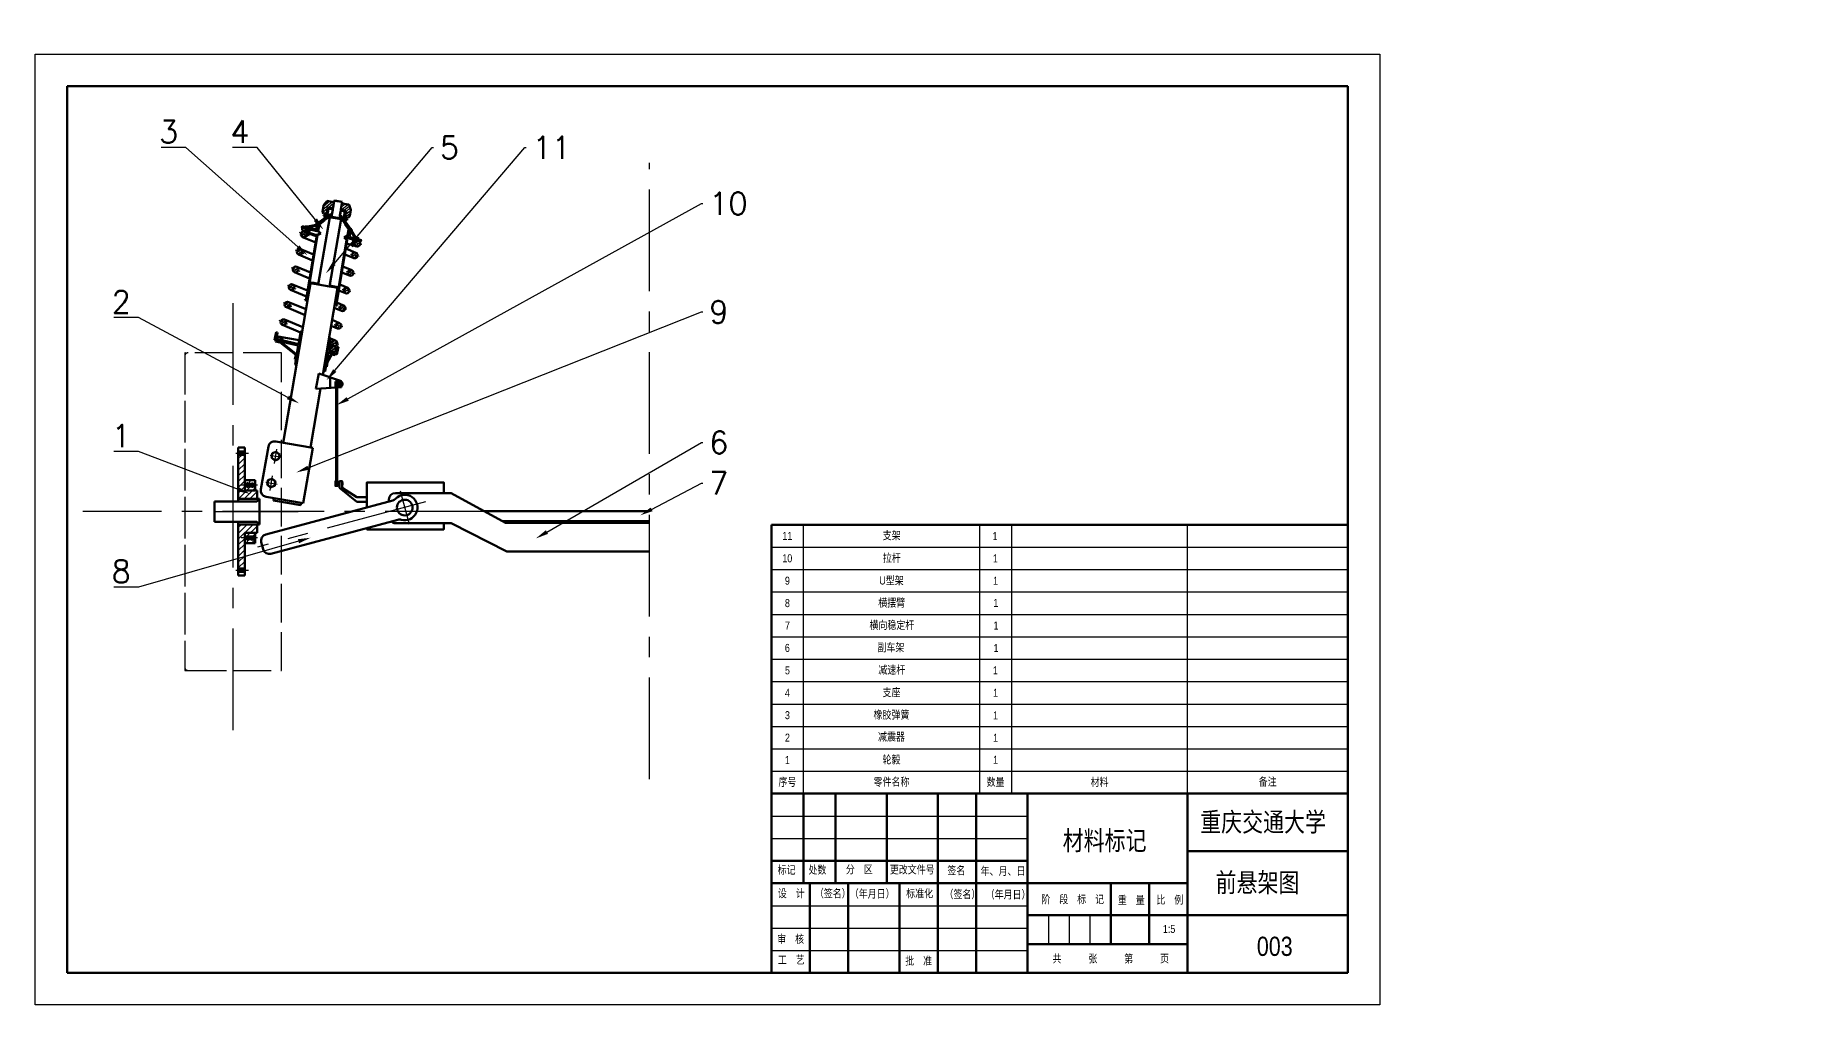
# Model space of a CAD drawing. Header units: millimetres. Extents: x 0 to 2189, y 0 to 4760.
# Drawn here: x 0 to 547, y 0 to 303 of the extents above; entities that cross this region are included whole.
import ezdxf
from ezdxf import colors
from ezdxf.entities.mleader import LeaderData, LeaderLine
from ezdxf.math import Vec2, Vec3

# ---------------------------------------------------------------- set-up
doc = ezdxf.new("R2010")
doc.units = ezdxf.units.MM
doc.linetypes.add('ACAD_ISO02W100', pattern=[15, 12, -3])
doc.linetypes.add('CENTER', pattern=[50.8, 31.75, -6.35, 6.35, -6.35])
for name, color, linetype, lineweight in [('中心线层', 1, 'CENTER', 25), ('剖面线层', 2, 'Continuous', 25), ('总内框线', 7, 'Continuous', 50), ('标注层', 3, 'Continuous', 25), ('粗实线层', 250, 'Continuous', 50), ('虚线层', 4, 'ACAD_ISO02W100', 25)]:
    doc.layers.add(name, color=color, linetype=linetype, lineweight=lineweight)
doc.styles.get("Standard").update_dxf_attribs({"font": 'txt', "bigfont": 'gbcbig.shx'})
doc.styles.add('工程字', font='Arial.ttf', dxfattribs={"width": 0.8})
doc.styles.add('陈杰（2）', font='Arial.ttf', dxfattribs={"width": 0.8})
pattern_1 = [(40, (190.6109, 2079.509), (-0.40817013, 0.48643822), [])]

msp = doc.modelspace()

# ---------------------------------------------------------------- hatches: boundary and pattern name
at = {"layer": '剖面线层'}
h = msp.add_hatch(dxfattribs=at)
h.set_pattern_fill('ANSI31', color=256, scale=0.4)
h.set_pattern_definition([(45, (-7.9809, 3978.6554), (-0.8980256, 0.8980256), [])])
h.paths.add_polyline_path([(69.35, 160.69), (65.49, 160.69), (65.49, 171.85), (63.49, 171.85), (63.49, 158.09), (69.35, 158.09)])
h.paths.add_polyline_path([(68.73, 161.9), (68.13, 161.9, -0.309941), (67.57, 161.9), (66.65, 161.9, -0.309941), (66.08, 161.9), (65.49, 161.9), (65.49, 160.69), (68.73, 160.69)], flags=17)
h.paths.add_polyline_path([(68.73, 163.94), (65.49, 163.94), (65.49, 162.73), (66.08, 162.73, -0.309941), (66.65, 162.73), (67.57, 162.73, -0.309941), (68.13, 162.73), (68.73, 162.73)], flags=17)
h.paths.add_polyline_path([(69.35, 150.1), (63.49, 150.1), (63.49, 136.33), (65.49, 136.33), (65.49, 147.5), (69.35, 147.5)])
h.paths.add_polyline_path([(68.73, 147.5), (65.49, 147.5), (65.49, 146.29), (66.08, 146.29, -0.309941), (66.65, 146.29), (67.57, 146.29, -0.309941), (68.13, 146.29), (68.73, 146.29)], flags=17)
h.paths.add_polyline_path([(68.73, 145.46), (68.13, 145.46, -0.309941), (67.57, 145.46), (66.65, 145.46, -0.309941), (66.08, 145.46), (65.49, 145.46), (65.49, 144.25), (68.73, 144.25)], flags=17)
h.paths.add_polyline_path([(2184.92, 4757.2), (2188.76, 4757.2), (2188.76, 4759.57), (2184.92, 4759.57)], flags=9)
h = msp.add_hatch(dxfattribs=at)
h.set_pattern_fill('ANSI31', color=256, scale=0.2, angle=-5)
h.set_pattern_definition(pattern_1)
h.paths.add_polyline_path([(88.62, 243.84), (91.49, 245.89), (92.31, 246.46), (92.65, 246.41), (92.74, 246.9), (92.19, 246.99), (88.16, 244.13), (88.08, 243.63), (87.85, 242.32), (87.74, 242.25), (84.45, 243), (84.34, 242.52), (85.32, 242.29), (84.89, 240.44), (84.96, 240.32), (85.35, 240.23), (85.8, 242.18), (88.23, 241.62), (88.28, 241.87)])
h.paths.add_polyline_path([(95.74, 246.39), (95.3, 246.47), (95.2, 246.48), (95.12, 245.99), (95.46, 245.93), (96.04, 245.12), (98.08, 242.24), (97.75, 240.27), (97.61, 239.45), (100.91, 238.69), (101.02, 239.16), (98.28, 239.81), (98.2, 239.93), (98.61, 242.36)])
h = msp.add_hatch(dxfattribs=at)
h.set_pattern_fill('ANSI31', color=256, scale=0.2, angle=-5)
h.set_pattern_definition(pattern_1)
h.paths.add_polyline_path([(101.09, 239.46), (100.12, 239.69), (98.82, 241.81), (98.91, 242.31), (98.61, 242.36), (98.53, 241.86), (100.05, 239.39), (101.02, 239.16)])
h.paths.add_polyline_path([(87.73, 243.39), (88.04, 243.45), (88.16, 244.13), (87.86, 244.18), (87.78, 243.68), (85.18, 243.14), (85.18, 243.13), (84.52, 243.28), (84.45, 243), (85.13, 242.85)])
h.paths.add_polyline_path([(92.96, 248.81), (91.51, 249.06), (91.39, 248.98), (91, 246.65), (90.88, 246.56), (90.58, 246.61), (90.27, 246.67), (90.16, 246.59), (90.12, 246.39), (91.11, 246.22), (91.27, 246.34), (91.68, 248.73), (92.69, 248.56), (92.79, 248.41), (92.99, 248.38), (93, 248.45), (93.01, 248.5), (93.04, 248.7)])
h.paths.add_polyline_path([(97.15, 247.98), (97.07, 248.1), (96.88, 248.15), (95.62, 248.36), (95.51, 248.28), (95.46, 248.03), (95.45, 247.96), (95.5, 247.95), (95.65, 247.93), (95.76, 248.01), (95.77, 248.03), (96.8, 247.86), (96.4, 245.47), (96.51, 245.31), (97.5, 245.14), (97.53, 245.34), (97.45, 245.45), (96.84, 245.56), (96.76, 245.67)])
h = msp.add_hatch(dxfattribs=at)
h.set_pattern_fill('ANSI31', color=256, scale=0.2, angle=-5)
h.set_pattern_definition(pattern_1)
h.paths.add_polyline_path([(93.37, 250.67), (93.29, 250.79), (91.19, 251.14), (91.11, 251.11), (90.13, 249.78), (90.09, 249.69), (89.77, 247.77), (90.08, 247.21), (90.37, 247.16), (90.45, 247.04), (90.42, 246.84), (90.58, 246.61), (90.88, 246.56), (91, 246.65), (91.39, 248.98), (91.51, 249.06), (92.96, 248.81), (93.07, 248.9)])
h.paths.add_polyline_path([(98.12, 249.92), (98.06, 249.98), (95.95, 250.34), (95.84, 250.25), (95.54, 248.48), (95.62, 248.36), (96.88, 248.15), (97.07, 248.1), (97.15, 247.98), (96.76, 245.67), (96.84, 245.56), (97.14, 245.51), (97.37, 245.67), (97.4, 245.87), (97.52, 245.95), (97.81, 245.9), (98.29, 246.33), (98.62, 248.25), (98.61, 248.34)])
h = msp.add_hatch(dxfattribs=at)
h.set_pattern_fill('ANSI31', color=256, scale=0.2, angle=-5)
h.set_pattern_definition(pattern_1)
h.paths.add_polyline_path([(77.79, 214.12), (77.58, 213.24), (78.42, 212.9, 0.076114), (78.48, 213.16, 0.373885)])
h.paths.add_polyline_path([(77.58, 213.24), (76.75, 213.59, 0.076114), (76.69, 213.32, 0.373885), (77.38, 212.37)])
h.paths.add_polyline_path([(78.42, 212.9), (77.58, 213.24), (77.38, 212.37, 0.366886)])
h.paths.add_polyline_path([(77.79, 214.12, 0.366886), (76.75, 213.59), (77.58, 213.24)])
h.paths.add_polyline_path([(79.05, 219.61), (78.85, 218.73), (79.68, 218.39, 0.076114), (79.75, 218.65, 0.373885)])
h.paths.add_polyline_path([(79.05, 219.61, 0.366886), (78.02, 219.08), (78.85, 218.73)])
h.paths.add_polyline_path([(79.68, 218.39), (78.85, 218.73), (78.65, 217.86, 0.366886)])
h.paths.add_polyline_path([(78.85, 218.73), (78.02, 219.08, 0.076114), (77.95, 218.81, 0.373885), (78.65, 217.86)])
h.paths.add_polyline_path([(80.32, 225.1, 0.366886), (79.29, 224.57), (80.12, 224.22)])
h.paths.add_polyline_path([(80.32, 225.1), (80.12, 224.22), (80.95, 223.88, 0.076114), (81.02, 224.15, 0.373885)])
h.paths.add_polyline_path([(80.12, 224.22), (79.29, 224.57, 0.076114), (79.22, 224.3, 0.373885), (79.92, 223.35)])
h.paths.add_polyline_path([(80.95, 223.88), (80.12, 224.22), (79.92, 223.35, 0.366886)])
h.paths.add_polyline_path([(81.39, 229.71), (80.55, 230.06, 0.076114), (80.49, 229.79, 0.373885), (81.18, 228.84)])
h.paths.add_polyline_path([(82.22, 229.37), (81.39, 229.71), (81.18, 228.84, 0.366886)])
h.paths.add_polyline_path([(81.59, 230.59), (81.39, 229.71), (82.22, 229.37, 0.076114), (82.28, 229.64, 0.373885)])
h.paths.add_polyline_path([(81.59, 230.59, 0.366886), (80.55, 230.06), (81.39, 229.71)])
h.paths.add_polyline_path([(76.53, 208.69, 0.404152), (75.46, 208.05), (76.33, 207.82)])
h.paths.add_polyline_path([(76.53, 208.69), (76.33, 207.82), (77.21, 207.61, 0.414214)])
h.paths.add_polyline_path([(97.52, 224.02, 0.414214), (96.44, 223.35), (97.32, 223.14)])
h.paths.add_polyline_path([(97.52, 224.02), (97.32, 223.14), (98.19, 222.94, 0.034921), (98.21, 223.07, 0.373885)])
h.paths.add_polyline_path([(97.32, 223.14), (96.44, 223.35, 0.034921), (96.42, 223.22, 0.373885), (97.11, 222.27)])
h.paths.add_polyline_path([(98.19, 222.94), (97.32, 223.14), (97.11, 222.27, 0.414214)])
h.paths.add_polyline_path([(96.25, 218.53, 0.414214), (95.17, 217.86), (96.05, 217.65)])
h.paths.add_polyline_path([(96.25, 218.53), (96.05, 217.65), (96.93, 217.45, 0.034921), (96.95, 217.58, 0.373885)])
h.paths.add_polyline_path([(96.05, 217.65), (95.17, 217.86, 0.034921), (95.15, 217.73, 0.373885), (95.85, 216.78)])
h.paths.add_polyline_path([(96.93, 217.45), (96.05, 217.65), (95.85, 216.78, 0.414214)])
h.paths.add_polyline_path([(94.98, 213.04, 0.414214), (93.9, 212.37), (94.78, 212.16)])
h.paths.add_polyline_path([(94.98, 213.04), (94.78, 212.16), (95.66, 211.96, 0.034921), (95.68, 212.09, 0.373885)])
h.paths.add_polyline_path([(94.78, 212.16), (93.9, 212.37, 0.034921), (93.88, 212.24, 0.373885), (94.58, 211.29)])
h.paths.add_polyline_path([(95.66, 211.96), (94.78, 212.16), (94.58, 211.29, 0.414214)])
h.paths.add_polyline_path([(93.3, 205.75, 0.414214), (92.22, 205.07), (93.1, 204.87)])
h.paths.add_polyline_path([(93.3, 205.75), (93.1, 204.87), (93.97, 204.67, 0.034921), (93.99, 204.79, 0.373885)])
h.paths.add_polyline_path([(93.1, 204.87), (92.22, 205.07, 0.034921), (92.2, 204.95, 0.373885), (92.9, 203.99)])
h.paths.add_polyline_path([(93.97, 204.67), (93.1, 204.87), (92.9, 203.99, 0.414214)])
h.paths.add_polyline_path([(93.72, 207.55, 0.414214), (92.64, 206.88), (93.51, 206.67)])
h.paths.add_polyline_path([(93.51, 206.67), (92.64, 206.88, 0.034921), (92.62, 206.75, 0.373885), (93.31, 205.8)])
h.paths.add_polyline_path([(94.39, 206.47), (93.51, 206.67), (93.31, 205.8, 0.414214)])
h.paths.add_polyline_path([(93.72, 207.55), (93.51, 206.67), (94.39, 206.47, 0.034921), (94.41, 206.59, 0.373885)])
edge = h.paths.add_edge_path()
edge.add_arc((98.58, 228.64), 0.9, -5, 355)
edge = h.paths.add_edge_path()
edge.add_arc((99.85, 234.13), 0.9, -5, 355)
edge = h.paths.add_edge_path()
edge.add_arc((82.65, 235.2), 0.9, -5, 355)
edge = h.paths.add_edge_path()
edge.add_arc((100.7, 237.8), 0.9, -5, 355)
edge = h.paths.add_edge_path()
edge.add_arc((83.92, 240.7), 0.9, -5, 355)
edge = h.paths.add_edge_path()
edge.add_arc((84.33, 242.46), 0.9, 163.5595, 350.4405)
h = msp.add_hatch(dxfattribs=at)
h.set_pattern_fill('ANSI31', color=256, scale=0.2, angle=-5)
h.set_pattern_definition(pattern_1)
edge = h.paths.add_edge_path()
edge.add_arc((84.33, 242.46), 0.9, 163.5595, 350.4405)
edge.add_line((83.37, 242.74), (85.32, 242.29))
h = msp.add_hatch(dxfattribs=at)
h.set_pattern_fill('ANSI31', color=256, scale=0.2, angle=-5)
h.set_pattern_definition(pattern_1)
h.paths.add_polyline_path([(88.82, 243.82), (90.45, 244.98), (90.37, 245.09), (88.62, 243.84), (88.28, 241.87), (89.04, 240.96), (88.06, 240.53), (87.6, 237.85), (87.31, 236.12), (86.68, 232.37), (86.38, 230.61), (85.7, 226.61), (85.41, 224.87), (85.09, 223), (84.8, 221.29), (84.65, 220.41), (84.54, 220.32), (84.34, 220.36), (84.31, 220.16), (84.6, 220.11), (84.84, 220.27), (85.01, 221.31), (85.08, 221.71), (85.62, 224.9), (85.63, 224.95), (85.91, 226.64), (86.59, 230.64), (86.88, 232.39), (87.52, 236.13), (87.81, 237.86), (88.25, 240.48), (89.23, 240.94), (88.48, 241.84)])
h.paths.add_polyline_path([(98.08, 242.24), (96.84, 243.99), (96.73, 243.91), (97.89, 242.28), (97.55, 240.3), (96.55, 239.7), (97.32, 238.95), (96.88, 236.33), (96.39, 233.45), (96.09, 231.67), (95.42, 227.67), (95.12, 225.93), (94.7, 223.42), (94.45, 221.93), (94.15, 220.18), (94.08, 219.77), (93.91, 218.74), (94.07, 218.51), (94.37, 218.46), (94.4, 218.66), (94.2, 218.69), (94.12, 218.8), (94.27, 219.69), (94.36, 220.2), (94.65, 221.95), (95.33, 225.95), (95.62, 227.69), (96.3, 231.69), (96.6, 233.47), (97.15, 236.72), (97.52, 238.93), (96.73, 239.66), (97.75, 240.27)])

# ---------------------------------------------------------------- linework, layer by layer
for p, q in [((0, 0), (0, 297)), ((0, 297), (420, 297)), ((420, 297), (420, 0)), ((240, 66), (240, 150)), ((295, 150), (295, 66)), ((305, 150), (305, 66)), ((360, 66), (360, 150)), ((230, 143), (410, 143)), ((230, 136), (410, 136)), ((230, 129), (410, 129)), ((230, 122), (410, 122)), ((230, 115), (410, 115)), ((230, 108), (410, 108)), ((230, 108), (410, 108)), ((230, 101), (410, 101)), ((230, 101), (410, 101)), ((230, 94), (410, 94)), ((230, 87), (410, 87)), ((230, 80), (410, 80)), ((230, 73), (410, 73)), ((410, 66), (410, 10)), ((230, 59), (310, 59)), ((230, 52), (310, 52)), ((230, 31), (310, 31)), ((316.5, 28), (316.5, 19)), ((323, 28), (323, 19)), ((329.5, 28), (329.5, 19)), ((230, 24), (310, 24)), ((230, 17), (310, 17)), ((410, 10), (230, 10)), ((420, 0), (0, 0))]:
    msp.add_line(p, q)
at = {"layer": '中心线层'}
for p, q in [((191.88, 70.54), (191.88, 263.02)), ((85.22, 240.16), (82.63, 241.23)), ((84.34, 242.52), (84.45, 243)), ((81.82, 235.55), (81.36, 235.74)), ((82.65, 235.2), (81.82, 235.55)), ((102.06, 237.49), (99.34, 238.12)), ((80.55, 230.06), (80.09, 230.25)), ((81.39, 229.71), (80.55, 230.06)), ((82.65, 235.2), (83.49, 234.86)), ((83.49, 234.86), (83.95, 234.67)), ((101.22, 233.81), (98.49, 234.44)), ((79.29, 224.57), (78.82, 224.76)), ((80.12, 224.22), (79.29, 224.57)), ((81.39, 229.71), (82.22, 229.37)), ((82.22, 229.37), (82.68, 229.18)), ((99.95, 228.32), (97.22, 228.95)), ((78.02, 219.08), (77.56, 219.27)), ((78.85, 218.73), (78.02, 219.08)), ((80.12, 224.22), (80.95, 223.88)), ((80.95, 223.88), (81.41, 223.69)), ((98.68, 222.83), (95.95, 223.46)), ((76.75, 213.59), (76.29, 213.78)), ((77.58, 213.24), (76.75, 213.59)), ((78.85, 218.73), (79.68, 218.39)), ((79.68, 218.39), (80.15, 218.2)), ((97.41, 217.34), (94.68, 217.97)), ((77.58, 213.24), (78.42, 212.9)), ((78.42, 212.9), (78.88, 212.71)), ((96.15, 211.85), (93.42, 212.48)), ((94.46, 204.56), (91.73, 205.19)), ((92.15, 206.99), (94.88, 206.36)), ((62.73, 172.39), (66.66, 172.39)), ((73.41, 171.73), (76.98, 171.12)), ((74.77, 169.11), (75.49, 173.65)), ((73.45, 160.7), (74.17, 165.24)), ((69.51, 162.32), (64.38, 162.32)), ((66.37, 161.62), (66.37, 163.28)), ((67.85, 163.2), (67.85, 161.56)), ((72.08, 163.31), (75.65, 162.71)), ((114.09, 160.56), (116.88, 150.17)), ((121.93, 157.1), (69.48, 143.04)), ((69.51, 145.87), (64.38, 145.87)), ((66.37, 146.57), (66.37, 144.91)), ((67.85, 144.99), (67.85, 146.63)), ((62.73, 135.8), (66.66, 135.8))]:
    msp.add_line(p, q, dxfattribs=at)
at = {"layer": '中心线层', "lineweight": -3}
for p, q in [((61.88, 85.83), (61.88, 222.23)), ((191.88, 154.09), (14.97, 154.09))]:
    msp.add_line(p, q, dxfattribs=at)
at = {"layer": '中心线层'}
msp.add_lwpolyline([(85.44, 242.03), (84.61, 242.37), (83.78, 242.72), (83.32, 242.91)], dxfattribs=at)
at = {"layer": '总内框线'}
for p, q in [((10, 10), (10, 287)), ((10, 287), (410, 287)), ((410, 287), (410, 10)), ((230, 66), (230, 150)), ((230, 150), (410, 150)), ((230, 66), (410, 66)), ((230, 10), (230, 66)), ((240, 66), (240, 38)), ((250, 66), (250, 38)), ((266, 66), (266, 38)), ((282, 66), (282, 38)), ((294, 66), (294, 10)), ((310, 66), (310, 10)), ((360, 10), (360, 66)), ((230, 45), (310, 45)), ((360, 48), (410, 48)), ((230, 38), (360, 38)), ((242, 38), (242, 10)), ((254, 38), (254, 10)), ((270, 38), (270, 10)), ((282, 38), (282, 10)), ((336, 19), (336, 38)), ((348, 19), (348, 38)), ((310, 28), (360, 28)), ((360, 28), (410, 28)), ((310, 19), (360, 19)), ((410, 10), (10, 10))]:
    msp.add_line(p, q, dxfattribs=at)
at = {"layer": '标注层'}
msp.add_line((56.05, 154.09), (82.16, 154.09), dxfattribs=at)
at = {"layer": '粗实线层'}
for p, q in [((88.16, 244.13), (92.19, 246.99)), ((89.77, 247.77), (90.09, 249.69)), ((89.77, 247.77), (90.08, 247.21)), ((90.37, 247.16), (90.08, 247.21)), ((90.13, 249.78), (90.09, 249.69)), ((90.12, 246.39), (90.16, 246.59)), ((91.11, 246.22), (90.12, 246.39)), ((90.13, 249.78), (91.11, 251.11)), ((90.27, 246.67), (90.16, 246.59)), ((90.88, 246.56), (90.27, 246.67)), ((90.37, 247.16), (90.45, 247.04)), ((90.42, 246.84), (90.45, 247.04)), ((90.42, 246.84), (90.58, 246.61)), ((90.88, 246.56), (90.58, 246.61)), ((91, 246.65), (90.88, 246.56)), ((91.39, 248.98), (91, 246.65)), ((91.19, 251.14), (91.11, 251.11)), ((91.11, 251.11), (91.19, 251.14)), ((91.11, 251.11), (91.19, 251.14)), ((91.27, 246.34), (91.11, 246.22)), ((91.19, 251.14), (93.29, 250.79)), ((91.68, 248.73), (91.27, 246.34)), ((91.39, 248.98), (91.51, 249.06)), ((91.66, 248.63), (91.47, 247.49)), ((92.31, 246.46), (91.49, 245.89)), ((92.96, 248.81), (91.51, 249.06)), ((92.69, 248.56), (91.68, 248.73)), ((92.27, 246.27), (92.04, 246.1)), ((92.27, 246.27), (92.04, 246.1)), ((92.19, 246.99), (92.74, 246.9)), ((93.85, 246), (92.27, 246.27)), ((92.65, 246.41), (92.31, 246.46)), ((93, 248.45), (92.62, 246.21)), ((92.69, 248.56), (92.79, 248.41)), ((92.75, 247), (92.98, 248.33)), ((92.79, 248.41), (92.99, 248.38)), ((93.07, 248.9), (92.96, 248.81)), ((92.96, 248.81), (93.04, 248.7)), ((93, 248.45), (93.01, 248.5)), ((93.01, 248.5), (93.04, 248.7)), ((93.04, 248.7), (93.44, 251.07)), ((93.07, 248.9), (93.37, 250.67)), ((93.29, 250.79), (93.37, 250.67)), ((93.39, 250.77), (93.47, 251.21)), ((93.47, 251.21), (93.52, 251.25)), ((93.47, 251.21), (95.93, 250.8)), ((93.52, 251.25), (95.89, 250.85)), ((95.46, 248.03), (95.08, 245.79)), ((95.2, 246.48), (95.74, 246.39)), ((95.22, 246.58), (95.44, 247.91)), ((95.45, 247.96), (95.65, 247.93)), ((95.46, 248.03), (95.51, 248.28)), ((95.54, 248.48), (95.51, 248.28)), ((95.62, 248.36), (95.51, 248.28)), ((95.54, 248.48), (95.84, 250.25)), ((95.54, 248.48), (95.62, 248.36)), ((95.62, 248.36), (96.88, 248.15)), ((95.65, 247.93), (95.79, 248.03)), ((98.61, 242.36), (95.74, 246.39)), ((95.79, 248.03), (96.8, 247.86)), ((95.86, 250.35), (95.84, 250.25)), ((95.95, 250.34), (95.84, 250.25)), ((95.86, 250.35), (95.93, 250.8)), ((95.86, 250.35), (95.91, 250.65)), ((95.89, 250.85), (95.93, 250.8)), ((98.06, 249.98), (95.95, 250.34)), ((96.8, 247.86), (96.4, 245.47)), ((96.79, 247.76), (96.59, 246.63)), ((97.15, 247.98), (96.76, 245.67)), ((96.88, 248.15), (97.07, 248.1)), ((97.07, 248.1), (97.15, 247.98)), ((98.29, 246.33), (97.81, 245.9)), ((98.06, 249.98), (98.12, 249.92)), ((98.61, 248.34), (98.12, 249.92)), ((98.29, 246.33), (98.62, 248.25)), ((98.61, 248.34), (98.62, 248.25)), ((83.37, 242.74), (83.48, 243.23)), ((83.37, 242.74), (85.32, 242.29)), ((83.48, 243.23), (87.74, 242.25)), ((84.13, 241.59), (85.09, 241.31)), ((84.26, 241.53), (85.06, 241.2)), ((84.45, 242.99), (84.52, 243.28)), ((84.52, 243.28), (85.18, 243.13)), ((85.32, 242.29), (84.89, 240.44)), ((87.73, 243.39), (85.13, 242.85)), ((85.13, 242.85), (85.13, 242.85)), ((87.78, 243.68), (85.18, 243.14)), ((85.18, 243.14), (85.18, 243.13)), ((85.35, 240.23), (85.8, 242.18)), ((85.53, 241), (87.97, 240)), ((85.57, 241.18), (88.05, 240.47)), ((85.8, 242.18), (88.56, 241.54)), ((87.73, 243.39), (88.04, 243.45)), ((87.85, 242.32), (87.74, 242.25)), ((87.86, 244.18), (87.78, 243.68)), ((87.85, 242.32), (88.16, 244.12)), ((88.16, 244.13), (87.86, 244.18)), ((89.04, 240.96), (88.06, 240.53)), ((88.16, 244.12), (88.08, 243.63)), ((88.28, 241.87), (88.23, 241.62)), ((89.23, 240.94), (88.25, 240.48)), ((88.62, 243.84), (88.28, 241.87)), ((88.28, 241.87), (89.04, 240.96)), ((92.04, 246.1), (88.47, 225)), ((88.48, 241.84), (88.82, 243.82)), ((88.48, 241.84), (89.23, 240.94)), ((91.49, 245.89), (88.62, 243.84)), ((88.82, 243.82), (90.45, 244.98)), ((90.45, 244.98), (90.37, 245.09)), ((91.57, 245.77), (91.49, 245.89)), ((92.04, 246.1), (91.57, 245.77)), ((95.59, 245.5), (92.02, 224.38)), ((93.8, 245.7), (92.03, 246)), ((93.85, 246), (92.67, 246.2)), ((93.8, 245.7), (95.58, 245.4)), ((93.85, 246), (95.43, 245.73)), ((93.85, 246), (95.03, 245.8)), ((93.85, 246), (95.03, 245.8)), ((95.12, 245.99), (95.46, 245.93)), ((95.43, 245.73), (95.59, 245.5)), ((95.46, 245.93), (96.04, 245.12)), ((95.59, 245.5), (95.93, 245.03)), ((95.93, 245.03), (96.04, 245.12)), ((96.04, 245.12), (98.08, 242.24)), ((96.4, 245.47), (96.51, 245.31)), ((96.51, 245.31), (97.5, 245.14)), ((96.73, 243.91), (96.84, 243.99)), ((97.89, 242.28), (96.73, 243.91)), ((96.76, 245.67), (96.84, 245.56)), ((96.84, 245.56), (97.45, 245.45)), ((96.84, 245.56), (97.14, 245.51)), ((97.37, 245.67), (97.14, 245.51)), ((97.37, 245.67), (97.4, 245.87)), ((97.52, 245.95), (97.4, 245.87)), ((97.45, 245.45), (97.53, 245.34)), ((97.5, 245.14), (97.53, 245.34)), ((97.52, 245.95), (97.81, 245.9)), ((97.89, 242.28), (97.55, 240.3)), ((97.55, 240.3), (97.89, 242.28)), ((97.89, 241.12), (97.61, 239.45)), ((98.08, 242.24), (97.75, 240.27)), ((97.89, 241.12), (98.09, 242.25)), ((98.2, 239.93), (98.61, 242.36)), ((100.05, 239.39), (98.53, 241.86)), ((98.61, 242.36), (98.91, 242.31)), ((98.91, 242.31), (98.82, 241.81)), ((98.82, 241.81), (100.12, 239.69)), ((83, 236.04), (87.02, 234.38)), ((83.58, 239.86), (87.66, 238.18)), ((88.06, 240.53), (84.65, 220.41)), ((88.25, 240.48), (84.84, 220.27)), ((84.89, 240.44), (84.96, 240.32)), ((84.96, 240.32), (85.35, 240.23)), ((93.91, 218.74), (97.32, 238.95)), ((97.52, 238.93), (94.12, 218.8)), ((97.55, 240.3), (96.55, 239.7)), ((96.55, 239.7), (97.32, 238.95)), ((97.75, 240.27), (96.73, 239.66)), ((96.73, 239.66), (100.91, 238.69)), ((96.73, 239.66), (97.52, 238.93)), ((97.07, 236.25), (100.19, 234.96)), ((97.34, 237.82), (99.06, 237.33)), ((97.65, 239.65), (97.61, 239.45)), ((98.2, 239.93), (98.28, 239.81)), ((98.28, 239.81), (102, 238.93)), ((99, 237.08), (99.23, 238.06)), ((99.39, 236.99), (99, 237.08)), ((99.23, 238.06), (99.45, 239.03)), ((99.51, 237.07), (99.39, 236.99)), ((99.72, 237.98), (99.51, 237.07)), ((99.54, 237.2), (100.45, 236.94)), ((99.72, 237.98), (99.94, 238.92)), ((100.91, 238.69), (99.94, 238.92)), ((100.91, 238.69), (99.94, 238.92)), ((101.09, 239.46), (100.12, 239.69)), ((100.9, 238.68), (101.02, 239.16)), ((100.91, 238.69), (101.01, 238.67)), ((100.91, 238.69), (101.89, 238.46)), ((101.01, 238.67), (101.78, 238.49)), ((101.02, 239.16), (101.09, 239.46)), ((81.73, 230.55), (86.07, 228.76)), ((82.31, 234.37), (86.71, 232.56)), ((96.12, 230.63), (98.93, 229.47)), ((96.76, 234.44), (99.65, 233.25)), ((80.46, 225.06), (85.12, 223.14)), ((81.04, 228.88), (85.76, 226.94)), ((85.62, 224.9), (85.01, 221.31)), ((85.63, 224.95), (85.62, 224.9)), ((86.5, 225.32), (88.47, 224.98)), ((86.55, 225.61), (88.52, 225.28)), ((88.47, 224.98), (92.02, 224.38)), ((93.99, 224.05), (92.02, 224.38)), ((94.04, 224.34), (92.07, 224.68)), ((95.17, 225), (97.66, 223.98)), ((95.81, 228.81), (98.24, 227.8)), ((79.19, 219.56), (84.64, 217.32)), ((79.78, 223.39), (84.81, 221.31)), ((84.34, 220.36), (84.31, 220.16)), ((84.31, 220.16), (84.6, 220.11)), ((84.54, 220.32), (84.34, 220.36)), ((84.65, 220.41), (84.54, 220.32)), ((84.84, 220.27), (84.6, 220.11)), ((84.8, 221.29), (84.73, 220.87)), ((84.89, 221.8), (84.8, 221.29)), ((84.94, 220.9), (85.01, 221.31)), ((85.08, 221.71), (85.01, 221.31)), ((85.31, 221.26), (85.01, 221.31)), ((85.31, 221.26), (85.01, 221.31)), ((94.37, 223.27), (89.9, 196.84)), ((93.79, 219.82), (94.08, 219.77)), ((94.22, 219.38), (96.39, 218.49)), ((94.4, 223.47), (94.37, 223.27)), ((94.86, 223.18), (96.97, 222.31)), ((77.93, 214.07), (83.69, 211.7)), ((78.51, 217.9), (84.33, 215.5)), ((92.79, 213.96), (95.12, 213)), ((93.44, 217.76), (95.71, 216.82)), ((93.91, 218.74), (94.07, 218.51)), ((94.37, 218.46), (94.07, 218.51)), ((94.12, 218.8), (94.2, 218.69)), ((94.2, 218.69), (94.4, 218.66)), ((94.4, 218.66), (94.37, 218.46)), ((74.87, 208.15), (74.76, 207.67)), ((74.87, 208.15), (75.32, 210.1)), ((75.32, 210.1), (75.61, 210.04)), ((75.47, 208.53), (75.35, 208.08)), ((75.35, 208.08), (75.46, 208.05)), ((76.33, 207.82), (75.46, 208.05)), ((75.46, 208.05), (75.46, 208.05)), ((75.47, 208.53), (75.76, 209.8)), ((75.61, 210.04), (75.76, 209.8)), ((82.5, 207.65), (76.49, 208.7)), ((77.24, 212.41), (82.91, 210.07)), ((82.59, 208.2), (82.5, 207.66)), ((82.89, 209.96), (82.59, 208.2)), ((82.89, 209.96), (82.96, 210.38)), ((82.96, 210.38), (83.45, 210.3)), ((92.33, 208.22), (91.84, 208.3)), ((91.96, 206.05), (92.33, 208.22)), ((92.3, 208.15), (93.86, 207.5)), ((92.49, 212.14), (94.44, 211.33)), ((74.76, 207.67), (82.21, 205.95)), ((75.21, 207.56), (75.14, 207.27)), ((75.14, 207.27), (76.6, 206.93)), ((82.29, 206.44), (76.33, 207.82)), ((76.6, 206.93), (81.41, 203.04)), ((76.67, 207.23), (81.44, 203.36)), ((81.16, 201.56), (81.41, 203.04)), ((82.21, 205.95), (81.21, 200.03)), ((81.44, 203.36), (81.73, 203.13)), ((82.21, 205.95), (82.21, 205.97)), ((82.5, 207.66), (82.29, 206.44)), ((82.29, 206.44), (82.29, 206.44)), ((82.5, 207.66), (82.5, 207.66)), ((91.58, 203.78), (90.58, 197.87)), ((92.45, 203.36), (91.09, 200.88)), ((92.72, 203.21), (91.37, 200.78)), ((91.58, 203.78), (91.58, 203.79)), ((91.58, 203.78), (94.24, 203.17)), ((91.95, 205.99), (91.66, 204.28)), ((91.66, 204.28), (92.9, 203.99)), ((91.66, 204.28), (91.66, 204.28)), ((91.96, 206.05), (91.95, 205.99)), ((93.25, 205.76), (91.95, 205.99)), ((92.01, 206.32), (93.17, 205.84)), ((92.45, 203.36), (92.56, 203.56)), ((93.69, 202.99), (92.72, 203.21)), ((92.9, 203.99), (93.87, 203.77)), ((93.74, 203.21), (93.69, 202.99)), ((93.74, 203.21), (93.76, 203.28)), ((93.87, 203.77), (93.98, 204.26)), ((94.27, 205.52), (93.98, 204.26)), ((94.24, 203.17), (94.36, 203.66)), ((94.27, 205.52), (94.51, 205.67)), ((94.36, 203.66), (94.81, 205.6)), ((94.81, 205.6), (94.51, 205.67)), ((81.46, 201.51), (81.16, 201.56)), ((81.21, 200.03), (81.7, 199.95)), ((88.62, 197.28), (87.67, 192.41)), ((95.76, 194.82), (88.62, 197.28)), ((90.58, 197.87), (90.09, 197.95)), ((90.58, 197.87), (90.83, 199.35)), ((90.83, 199.35), (91.12, 199.3)), ((91.12, 199.3), (91.37, 200.78)), ((89.17, 192.52), (86.05, 174.1)), ((87.67, 192.41), (95.76, 192.96)), ((92.19, 196.05), (92.19, 192.72)), ((94.06, 193.23), (94.06, 163.67)), ((94.34, 193.23), (94.34, 163.67)), ((95.76, 194.82), (95.76, 194.29)), ((95.76, 193.63), (95.76, 192.96)), ((86.74, 173.98), (75.19, 176.01)), ((63.49, 157.29), (63.49, 174.09)), ((63.49, 174.09), (65.49, 174.09)), ((63.49, 172.92), (65.49, 172.92)), ((63.49, 171.85), (65.49, 171.85)), ((65.49, 174.09), (65.49, 160.69)), ((72.87, 174.39), (70.52, 161.07)), ((73.93, 171.65), (73.81, 170.97)), ((73.81, 170.97), (74.87, 170.08)), ((73.93, 171.65), (74.05, 172.33)), ((74.05, 172.33), (75.35, 172.8)), ((75.52, 170.31), (74.87, 170.08)), ((76.41, 171.92), (75.35, 172.8)), ((76.17, 170.55), (75.52, 170.31)), ((76.29, 171.23), (76.17, 170.55)), ((76.29, 171.23), (76.41, 171.92)), ((86.74, 173.98), (83.7, 156.71)), ((72.72, 163.91), (74.03, 164.38)), ((75.09, 163.5), (74.03, 164.38)), ((68.73, 163.94), (65.49, 163.94)), ((65.49, 162.73), (68.73, 162.73)), ((65.49, 161.9), (68.73, 161.9)), ((65.49, 160.69), (69.35, 160.69)), ((68.73, 160.69), (68.73, 163.94)), ((69.35, 160.69), (69.35, 158.09)), ((83.7, 156.71), (72.15, 158.75)), ((72.6, 163.23), (72.48, 162.55)), ((72.48, 162.55), (73.54, 161.66)), ((72.6, 163.23), (72.72, 163.91)), ((74.2, 161.89), (73.54, 161.66)), ((74.85, 162.13), (74.2, 161.89)), ((74.97, 162.81), (74.85, 162.13)), ((74.97, 162.81), (75.09, 163.5)), ((94.34, 163.67), (94.06, 163.67)), ((95.12, 161.5), (100.53, 157.18)), ((95.97, 161.5), (100.53, 158.6)), ((129.98, 159.89), (112.54, 159.89)), ((129.98, 159.89), (146.95, 150.56)), ((69.28, 157.29), (56.05, 157.29)), ((56.05, 150.89), (56.05, 157.29)), ((70.07, 158.09), (63.49, 158.09)), ((70.07, 158.09), (69.28, 157.29)), ((70.07, 158.09), (70.07, 154.09)), ((70.07, 150.1), (70.07, 154.09)), ((72.07, 146.97), (111.72, 157.59)), ((74.5, 157.58), (83.01, 156.13)), ((83.13, 156.82), (83.01, 156.13)), ((110.54, 157.89), (110.54, 157.28)), ((140.36, 154.19), (191.88, 154.19)), ((69.28, 150.89), (56.05, 150.89)), ((63.49, 150.89), (63.49, 134.09)), ((70.07, 150.1), (63.49, 150.1)), ((70.07, 150.1), (69.28, 150.89)), ((69.35, 147.5), (69.35, 150.1)), ((113.34, 151.55), (73.69, 140.93)), ((112.54, 150.47), (129.98, 150.47)), ((129.98, 150.47), (147.37, 141.67)), ((145.9, 151.14), (191.88, 151.14)), ((146.95, 150.56), (191.88, 150.56)), ((65.49, 134.09), (65.49, 147.5)), ((65.49, 147.5), (69.35, 147.5)), ((65.49, 146.29), (68.73, 146.29)), ((65.49, 145.46), (68.73, 145.46)), ((68.73, 144.25), (65.49, 144.25)), ((68.73, 147.5), (68.73, 144.25)), ((70.66, 144.52), (71.24, 142.35)), ((147.37, 141.67), (191.88, 141.67)), ((63.49, 136.33), (65.49, 136.33)), ((63.49, 135.27), (65.49, 135.27)), ((63.49, 134.09), (65.49, 134.09))]:
    msp.add_line(p, q, dxfattribs=at)
at = {"layer": '粗实线层', "lineweight": 30}
msp.add_line((102, 238.93), (101.89, 238.46), dxfattribs=at)
at = {"layer": '粗实线层'}
for points in [[(85.92, 224.91), (85.89, 224.71), (85.31, 221.26), (77.46, 175.61)], [(95.12, 163.18), (94.56, 163.18), (94.56, 162.52), (95.12, 162.52)], [(95.12, 161.5), (95.12, 163.6), (95.97, 163.6), (95.97, 161.5)], [(95.97, 162.52), (96.07, 162.52), (96.07, 163.18), (95.97, 163.18)], [(103.67, 155.44), (103.67, 163.2), (127.68, 163.2), (127.68, 159.89)], [(74.62, 158.32), (74.5, 157.58)], [(100.53, 158.6), (100.53, 158.6), (103.67, 158.6), (103.67, 157.18), (100.53, 157.18)], [(127.68, 150.47), (127.68, 148.52), (103.67, 148.52), (103.67, 148.96)]]:
    msp.add_lwpolyline(points, dxfattribs=at)
for points in [[(93.82, 194.78), (94.56, 194.78), (94.56, 193.23), (93.82, 193.23)], [(94.56, 193.63), (96.07, 193.63), (96.07, 194.29), (94.56, 194.29)], [(93.82, 163.67), (94.56, 163.67), (94.56, 162.12), (93.82, 162.12)]]:
    msp.add_lwpolyline(points, close=True, dxfattribs=at)
for centre, radius in [((83.92, 240.7), 0.9), ((82.65, 235.2), 0.9), ((100.7, 237.8), 0.9), ((81.39, 229.71), 0.9), ((99.85, 234.13), 0.9), ((80.12, 224.22), 0.9), ((98.58, 228.64), 0.9), ((78.85, 218.73), 0.9), ((97.32, 223.14), 0.9), ((77.58, 213.24), 0.9), ((96.05, 217.65), 0.9), ((94.78, 212.16), 0.9), ((93.1, 204.87), 0.9), ((93.51, 206.67), 0.9), ((75.11, 171.44), 1.2), ((73.79, 163.02), 1.2), ((66.37, 162.32), 0.501), ((67.85, 162.32), 0.501), ((115.48, 155.37), 2.45), ((66.37, 145.87), 0.501), ((67.85, 145.87), 0.501)]:
    msp.add_circle(centre, radius, dxfattribs=at)
for centre, radius, start, end in [((84.33, 242.46), 0.9, 163.5595, 350.4405), ((86.42, 224.82), 0.8, 80.4011, 170.4011), ((86.42, 224.82), 0.5, 80.4011, 170.4011), ((86.42, 224.82), 0.5, 167.5677, 170.4011), ((93.91, 223.55), 0.5, 350.4011, 80.4011), ((93.91, 223.55), 0.8, 350.4011, 80.4011), ((76.33, 207.82), 0.9, 347, 165.0248), ((74.84, 174.04), 2, 80, 170), ((72.49, 160.72), 2, 170, 260), ((112.54, 157.89), 2, 90, 180), ((115.48, 155.37), 3.97, 254.1505, 135.8541), ((111.2, 159.53), 2, 285.0026, 315.8541), ((112.54, 152.47), 2, 228.0277, 270), ((113.85, 149.62), 2, 74.1505, 105), ((72.59, 145.04), 2, 105.0026, 195), ((73.17, 142.86), 2, 195, 285)]:
    msp.add_arc(centre, radius, start, end, dxfattribs=at)
at = {"layer": '虚线层'}
msp.add_lwpolyline([(61.88, 203.69), (47.78, 203.69, 0.414214), (46.78, 202.69), (46.78, 105.49, 0.414214), (47.78, 104.49), (61.88, 104.49)], format="xyb", dxfattribs=at)
msp.add_lwpolyline([(76.98, 203.69), (46.78, 203.69), (46.78, 104.49), (76.98, 104.49)], close=True, dxfattribs=at)

# ---------------------------------------------------------------- texts
for s, insert, char_height, width, attachment_point, style in [('{\\fArial Unicode MS|b0|i0|c0|p0;11}', (234.99, 146.5), 2.5, 9.9852, 5, '陈杰（2）'), ('{\\fArial Unicode MS|b0|i0|c134|p0;支架}', (267.56, 146.51), 2.5, 55.19, 5, '陈杰（2）'), ('{\\fArial Unicode MS|b0|i0|c0|p0;1}', (299.83, 146.44), 2.5, 9.9171, 5, '陈杰（2）'), ('{\\fArial Unicode MS|b0|i0|c0|p0;10}', (234.96, 139.5), 2.5, 9.93, 5, '陈杰（2）'), ('{\\fArial Unicode MS|b0|i0|c134|p0;拉杆}', (267.61, 139.48), 2.5, 55.0825, 5, '陈杰（2）'), ('{\\fArial Unicode MS|b0|i0|c0|p0;1}', (299.96, 139.48), 2.5, 10.1683, 5, '陈杰（2）'), ('{\\fArial Unicode MS|b0|i0|c0|p0;9}', (234.99, 132.5), 2.5, 9.9877, 5, '陈杰（2）'), ('{\\fArial Unicode MS|b0|i0|c0|p0;U\\fArial Unicode MS|b0|i0|c134|p0;型架}', (267.5, 132.45), 2.5, 54.8677, 5, '陈杰（2）'), ('{\\fArial Unicode MS|b0|i0|c0|p0;1}', (300.02, 132.51), 2.5, 10.2938, 5, '陈杰（2）'), ('{\\fArial Unicode MS|b0|i0|c0|p0;8}', (234.99, 125.5), 2.5, 9.9891, 5, '陈杰（2）'), ('{\\fArial Unicode MS|b0|i0|c134|p0;横摆臂}', (267.56, 125.48), 2.5, 54.9751, 5, '陈杰（2）'), ('{\\fArial Unicode MS|b0|i0|c0|p0;1}', (300.08, 125.55), 2.5, 10.1683, 5, '陈杰（2）'), ('{\\fArial Unicode MS|b0|i0|c0|p0;7}', (235.02, 118.5), 2.5, 10.0445, 5, '陈杰（2）'), ('{\\fArial Unicode MS|b0|i0|c134|p0;横向稳定杆}', (267.61, 118.5), 2.5, 55.0825, 5, '陈杰（2）'), ('{\\fArial Unicode MS|b0|i0|c0|p0;1}', (300.15, 118.52), 2.5, 10.2938, 5, '陈杰（2）'), ('{\\fArial Unicode MS|b0|i0|c0|p0;6}', (234.97, 111.5), 2.5, 9.9448, 5, '陈杰（2）'), ('{\\fArial Unicode MS|b0|i0|c134|p0;副车架}', (267.32, 111.54), 2.5, 54.7759, 5, '陈杰（2）'), ('{\\fArial Unicode MS|b0|i0|c0|p0;1}', (300.15, 111.49), 2.5, 10.2938, 5, '陈杰（2）'), ('{\\fArial Unicode MS|b0|i0|c0|p0;5}', (235, 104.5), 2.5, 10.0001, 5, '陈杰（2）'), ('{\\fArial Unicode MS|b0|i0|c134|p0;减速杆}', (267.6, 104.52), 2.5, 55.0819, 5, '陈杰（2）'), ('{\\fArial Unicode MS|b0|i0|c0|p0;1}', (299.96, 104.51), 2.5, 9.9177, 5, '陈杰（2）'), ('{\\fArial Unicode MS|b0|i0|c0|p0;4}', (235, 97.5), 2.5, 10, 5, '陈杰（2）'), ('{\\fArial Unicode MS|b0|i0|c134|p0;支座}', (267.51, 97.49), 2.5, 54.9293, 5, '陈杰（2）'), ('{\\fArial Unicode MS|b0|i0|c0|p0;1}', (300.02, 97.5), 2.5, 10.0643, 5, '陈杰（2）'), ('{\\fArial Unicode MS|b0|i0|c0|p0;3}', (235, 90.5), 2.5, 10, 5, '陈杰（2）'), ('{\\fArial Unicode MS|b0|i0|c134|p0;橡胶弹簧}', (267.5, 90.51), 2.5, 55, 5, '陈杰（2）'), ('{\\fArial Unicode MS|b0|i0|c0|p0;1}', (300, 90.45), 2.5, 10, 5, '陈杰（2）'), ('{\\fArial Unicode MS|b0|i0|c0|p0;2}', (235, 83.5), 2.5, 9.9977, 5, '陈杰（2）'), ('{\\fArial Unicode MS|b0|i0|c134|p0;减震器}', (267.5, 83.63), 2.5, 55, 5, '陈杰（2）'), ('{\\fArial Unicode MS|b0|i0|c0|p0;1}', (300, 83.44), 2.5, 10, 5, '陈杰（2）'), ('{\\fArial Unicode MS|b0|i0|c0|p0;1}', (235, 76.5), 2.5, 10.0001, 5, '陈杰（2）'), ('{\\fArial Unicode MS|b0|i0|c134|p0;轮毅}', (267.5, 76.5), 2.5, 55, 5, '陈杰（2）'), ('{\\fArial Unicode MS|b0|i0|c0|p0;1}', (300, 76.57), 2.5, 10, 5, '陈杰（2）'), ('{\\fArial Unicode MS|b0|i0|c134|p0;序号}', (235, 69.5), 2.5, 10, 5, '陈杰（2）'), ('{\\fArial Unicode MS|b0|i0|c134|p0;零件名称}', (267.5, 69.53), 2.5, 55, 5, '陈杰（2）'), ('{\\fArial Unicode MS|b0|i0|c134|p0;数量}', (300, 69.51), 2.5, 10, 5, '陈杰（2）'), ('{\\fArial Unicode MS|b0|i0|c134|p0;材料}', (332.5, 69.51), 2.5, 55, 5, '陈杰（2）'), ('{\\fArial Unicode MS|b0|i0|c134|p0;备注}', (385, 69.59), 2.5, 50, 5, '陈杰（2）'), ('{\\fFangSong|b0|i0|c134|p49;重庆交通大学}', (363.93, 60.15), 6, 93.0193, 1, '陈杰（2）'), ('{\\fFangSong|b0|i0|c134|p49;材料标记}', (320.97, 54.36), 6, 93.0193, 1, '工程字'), ('{\\fSimSun|b0|i0|c134|p2;标记}', (231.95, 43.44), 2.5, 93.0193, 1, '陈杰（2）'), ('{\\fSimSun|b0|i0|c134|p2;处数}', (241.58, 43.46), 2.5, 93.0193, 1, '陈杰（2）'), ('{\\fSimSun|b0|i0|c134|p2;分\u3000区}', (253.24, 43.58), 2.5, 93.0193, 1, '陈杰（2）'), ('{\\fSimSun|b0|i0|c134|p2;更改文件号}', (266.97, 43.52), 2.5, 93.0193, 1, '陈杰（2）'), ('{\\fSimSun|b0|i0|c134|p2;签名}', (284.96, 43.27), 2.5, 93.0193, 1, '陈杰（2）'), ('{\\fSimSun|b0|i0|c134|p2;年、月、日}', (295.35, 43.07), 2.5, 93.0193, 1, '陈杰（2）'), ('{\\fArial Unicode MS|b0|i0|c134|p0;前悬架图}', (368.73, 41.24), 6, 93.0193, 1, '陈杰（2）'), ('{\\fSimSun|b0|i0|c134|p2;设\u3000计}', (232.01, 36.1), 2.5, 93.0193, 1, '陈杰（2）'), ('{\\fSimSun|b0|i0|c134|p2;（签名）}', (243.56, 36.1), 2.5, 93.0193, 1, '陈杰（2）'), ('{\\fSimSun|b0|i0|c134|p2;\u3000（年月日）}', (251.68, 35.99), 2.5, 93.0193, 1, '陈杰（2）'), ('{\\fSimSun|b0|i0|c134|p2;标准化}', (272.09, 36.09), 2.5, 93.0193, 1, '陈杰（2）'), ('{\\fSimSun|b0|i0|c134|p2;（签名）}', (284.06, 35.84), 2.5, 93.0193, 1, '陈杰（2）'), ('{\\fSimSun|b0|i0|c134|p2;（年月日）}', (296.92, 35.74), 2.5, 93.0193, 1, '陈杰（2）'), ('{\\fSimSun|b0|i0|c134|p2;阶\u3000段\u3000标\u3000记}', (314.3, 34.25), 2.5, 93.0193, 1, '陈杰（2）'), ('{\\fSimSun|b0|i0|c134|p2;重\u3000量}', (338.19, 34.02), 2.5, 93.0193, 1, '陈杰（2）'), ('{\\fSimSun|b0|i0|c134|p2;比\u3000例}', (350.24, 34.09), 2.5, 93.0193, 1, '陈杰（2）'), ('{\\fSimSun|b0|i0|c134|p2;审\u3000核}', (231.81, 21.83), 2.5, 93.0193, 1, '陈杰（2）'), ('{\\fArial Unicode MS|b0|i0|c0|p0;003}', (381.61, 21.32), 6, 93.0193, 1, '陈杰（2）'), ('{\\fSimSun|b0|i0|c134|p2;工\u3000艺}', (232.01, 15.35), 2.5, 93.0193, 1, '陈杰（2）'), ('{\\fSimSun|b0|i0|c134|p2;批\u3000准}', (271.78, 15.03), 2.5, 93.0193, 1, '陈杰（2）'), ('{\\fSimSun|b0|i0|c134|p2;共\u3000\u3000\u3000张\u3000\u3000\u3000第\u3000\u3000\u3000页}', (317.8, 15.73), 2.5, 93.0193, 1, '陈杰（2）')]:
    msp.add_mtext(s, dxfattribs=dict(insert=insert, char_height=char_height, width=width, attachment_point=attachment_point, style=style))
at = {"insert": (354.21, 23.73), "char_height": 2.5, "attachment_point": 5, "style": '陈杰（2）'}
msp.add_mtext_dynamic_manual_height_columns('1:5', width=12, gutter_width=35, heights=[0], dxfattribs=at)

# ---------------------------------------------------------------- leaders
at = {"layer": '标注层'}
ml = msp.add_multileader_mtext('Standard', dxfattribs=at)
ml.set_content('3', color=256)
ml.set_leader_properties()
ml.build(insert=Vec2(0, 0))
ml.multileader.update_dxf_attribs({"text_right_attachment_type": 6, "dogleg_length": 0.36})
ctx = ml.context
ctx.base_point, ctx.char_height, ctx.plane_origin = Vec3(38.06, 272.73), 7, Vec3(85.11, 234.13)
ctx.right_attachment, ctx.text_align_type = 6, 2
notes = []
notes.append((ctx, [(0, (1, 1, 0), (47.09, 267.83), (-1, 0), 0.36, [(0, [(85.11, 234.13)], 0, [])])]))
ctx.mtext.insert, ctx.mtext.alignment, ctx.mtext.flow_direction = Vec3(44.73, 276.23), 3, 5
ml = msp.add_multileader_mtext('Standard', dxfattribs=at)
ml.set_content('4', color=256)
ml.set_leader_properties()
ml.build(insert=Vec2(0, 0))
ml.multileader.update_dxf_attribs({"text_right_attachment_type": 6, "dogleg_length": 0.36})
ctx = ml.context
ctx.base_point, ctx.char_height, ctx.plane_origin = Vec3(60.34, 272.73), 7, Vec3(90.07, 242.16)
ctx.right_attachment, ctx.text_align_type = 6, 2
notes.append((ctx, [(0, (1, 1, 0), (69.37, 267.83), (-1, 0), 0.36, [(0, [(90.07, 242.16)], 0, [])])]))
ctx.mtext.insert, ctx.mtext.alignment, ctx.mtext.flow_direction = Vec3(67.01, 276.23), 3, 5
ml = msp.add_multileader_mtext('Standard', dxfattribs=at)
ml.set_content('5', color=256)
ml.set_leader_properties()
ml.build(insert=Vec2(0, 0))
ml.multileader.update_dxf_attribs({"text_right_attachment_type": 6, "dogleg_length": 0.36})
ctx = ml.context
ctx.base_point, ctx.char_height, ctx.plane_origin = Vec3(124.43, 267.83), 7, Vec3(90.81, 228.47)
ctx.right_attachment = 6
notes.append((ctx, [(0, (1, 1, 0), (124.07, 267.83), (1, 0), 0.36, [(0, [(90.81, 228.47)], 0, [])])]))
ctx.mtext.insert, ctx.mtext.flow_direction = Vec3(126.43, 271.33), 5
ml = msp.add_multileader_mtext('Standard', dxfattribs=at)
ml.set_content('11', color=256)
ml.set_leader_properties()
ml.build(insert=Vec2(0, 0))
ml.multileader.update_dxf_attribs({"text_right_attachment_type": 6, "dogleg_length": 0.36})
ctx = ml.context
ctx.base_point, ctx.char_height, ctx.plane_origin = Vec3(153.38, 267.83), 7, Vec3(91.02, 195.1)
ctx.right_attachment = 6
notes.append((ctx, [(0, (1, 1, 0), (153.02, 267.83), (1, 0), 0.36, [(0, [(91.02, 195.1)], 0, [])])]))
ctx.mtext.insert, ctx.mtext.flow_direction = Vec3(155.38, 271.33), 5
ml = msp.add_multileader_mtext('Standard', dxfattribs=at)
ml.set_content('10', color=256)
ml.set_leader_properties()
ml.build(insert=Vec2(0, 0))
ml.multileader.update_dxf_attribs({"text_right_attachment_type": 6, "dogleg_length": 0.36})
ctx = ml.context
ctx.base_point, ctx.char_height, ctx.plane_origin = Vec3(208.57, 250.34), 7, Vec3(94.15, 187.35)
ctx.right_attachment = 6
notes.append((ctx, [(0, (1, 1, 0), (208.21, 250.34), (1, 0), 0.36, [(0, [(94.15, 187.35)], 0, [])])]))
ctx.mtext.insert, ctx.mtext.flow_direction = Vec3(210.57, 253.84), 5
ml = msp.add_multileader_mtext('Standard', dxfattribs=at)
ml.set_content('2', color=256)
ml.set_leader_properties()
ml.build(insert=Vec2(0, 0))
ml.multileader.update_dxf_attribs({"text_right_attachment_type": 6, "dogleg_length": 0.36})
ctx = ml.context
ctx.base_point, ctx.char_height, ctx.plane_origin = Vec3(23.25, 219.6), 7, Vec3(82.51, 187.9)
ctx.right_attachment, ctx.text_align_type = 6, 2
notes.append((ctx, [(0, (1, 1, 0), (32.28, 214.7), (-1, 0), 0.36, [(0, [(82.51, 187.9)], 0, [])])]))
ctx.mtext.insert, ctx.mtext.alignment, ctx.mtext.flow_direction = Vec3(29.92, 223.1), 3, 5
ml = msp.add_multileader_mtext('Standard', dxfattribs=at)
ml.set_content('9', color=256)
ml.set_leader_properties()
ml.build(insert=Vec2(0, 0))
ml.multileader.update_dxf_attribs({"text_right_attachment_type": 6, "dogleg_length": 0.36})
ctx = ml.context
ctx.base_point, ctx.char_height, ctx.plane_origin = Vec3(208.57, 216.45), 7, Vec3(81.6, 166.33)
ctx.right_attachment = 6
notes.append((ctx, [(0, (1, 1, 0), (208.21, 216.45), (1, 0), 0.36, [(0, [(81.6, 166.33)], 0, [])])]))
ctx.mtext.insert, ctx.mtext.flow_direction = Vec3(210.57, 219.95), 5
ml = msp.add_multileader_mtext('Standard', dxfattribs=at)
ml.set_content('1', color=256)
ml.set_leader_properties()
ml.build(insert=Vec2(0, 0))
ml.multileader.update_dxf_attribs({"text_right_attachment_type": 6, "dogleg_length": 0.36})
ctx = ml.context
ctx.base_point, ctx.char_height, ctx.plane_origin = Vec3(25.59, 177.77), 7, Vec3(67.24, 159.63)
ctx.right_attachment, ctx.text_align_type = 6, 2
notes.append((ctx, [(0, (1, 1, 0), (32.28, 172.87), (-1, 0), 0.36, [(0, [(67.24, 159.63)], 0, [])])]))
ctx.mtext.insert, ctx.mtext.alignment, ctx.mtext.flow_direction = Vec3(29.92, 181.27), 3, 5
ml = msp.add_multileader_mtext('Standard', dxfattribs=at)
ml.set_content('6', color=256)
ml.set_leader_properties()
ml.build(insert=Vec2(0, 0))
ml.multileader.update_dxf_attribs({"text_right_attachment_type": 6, "dogleg_length": 0.36})
ctx = ml.context
ctx.base_point, ctx.char_height, ctx.plane_origin = Vec3(208.57, 175.69), 7, Vec3(156.41, 145.7)
ctx.right_attachment = 6
notes.append((ctx, [(1, (1, 1, 0), (208.21, 175.69), (1, 0), 0.36, [(0, [(156.41, 145.7)], 0, [])])]))
ctx.mtext.insert, ctx.mtext.flow_direction = Vec3(210.57, 179.19), 5
ml = msp.add_multileader_mtext('Standard', dxfattribs=at)
ml.set_content('7', color=256)
ml.set_leader_properties()
ml.build(insert=Vec2(0, 0))
ml.multileader.update_dxf_attribs({"text_right_attachment_type": 6, "dogleg_length": 0.36})
ctx = ml.context
ctx.base_point, ctx.char_height, ctx.plane_origin = Vec3(208.57, 162.98), 7, Vec3(189.04, 152.94)
ctx.right_attachment = 6
notes.append((ctx, [(1, (1, 1, 0), (208.21, 162.98), (1, 0), 0.36, [(0, [(189.04, 152.94)], 0, [])])]))
ctx.mtext.insert, ctx.mtext.flow_direction = Vec3(210.57, 166.48), 5
ml = msp.add_multileader_mtext('Standard', dxfattribs=at)
ml.set_content('8', color=256)
ml.set_leader_properties()
ml.build(insert=Vec2(0, 0))
ml.multileader.update_dxf_attribs({"text_right_attachment_type": 6, "dogleg_length": 0.36})
ctx = ml.context
ctx.base_point, ctx.char_height, ctx.plane_origin = Vec3(23.25, 135.41), 7, Vec3(86.1, 145.94)
ctx.right_attachment, ctx.text_align_type = 6, 2
notes.append((ctx, [(1, (1, 1, 0), (32.28, 130.51), (-1, 0), 0.36, [(0, [(86.1, 145.94)], 0, [])])]))
ctx.mtext.insert, ctx.mtext.alignment, ctx.mtext.flow_direction = Vec3(29.92, 138.91), 3, 5
for ctx, leaders in notes:
    for number, flags, end, landing, length, lines in leaders:
        leader = LeaderData()
        leader.index, (leader.has_last_leader_line, leader.has_dogleg_vector, leader.attachment_direction) = number, flags
        leader.last_leader_point, leader.dogleg_vector, leader.dogleg_length = Vec3(end), Vec3(landing), length
        for number, points, colour, breaks in lines:
            line = LeaderLine()
            line.index, line.vertices, line.color, line.breaks = number, Vec3.list(points), colors.encode_raw_color(colour), breaks
            leader.lines.append(line)
        ctx.leaders.append(leader)

doc.saveas('drawing.dxf')
